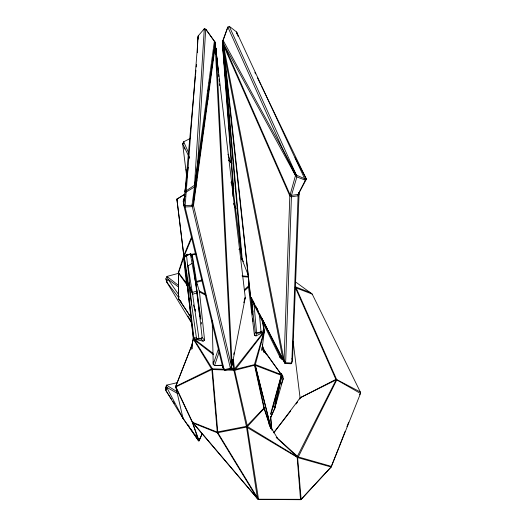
<?xml version="1.0" encoding="UTF-8"?>
<svg xmlns="http://www.w3.org/2000/svg" width="526" height="526" viewBox="0 0 526 526"><rect width="100%" height="100%" fill="white"/><g stroke="black" fill="none" stroke-linecap="round" stroke-linejoin="round"><path stroke-width="0.79" d="M205.495 115.319L205.502 113.675M197.421 52.738L197.48 38.806L198.276 35.794L204.305 28.772L205.988 29.509L214.989 42.06L218.428 72.509M203.667 129.777L203.68 128.14M203.687 126.503L203.694 124.044M198.013 39.378L198.026 36.925M248.607 276.078L242.295 260.041L223.497 50.47L223.149 40.403L227.903 26.918L222.557 41.311L222.735 47.333L233.182 189.531L241.894 259.647L243.453 261.54M216.298 54.474C216.364 49.871 214.983 45.755 214.378 41.271L192.003 205.252L230.362 368.207L230.973 368.851L232.117 365.077L245.28 297.525L243.775 302.713M261.981 347.449L261.941 350.461L264.262 331.354L263.316 323.214M261.659 86.461L306.586 179.517L306.257 179.399L299.123 192.713L292.482 360.737L291.161 363.749L285.013 363.492L250.632 296.993L223.471 45.164L222.557 41.311L223.149 40.403L283.692 151.258L296.368 175.151L296.874 176.927L291.47 195.389L285.644 362.73L285.013 363.492L270.851 335.713M248.397 277.189L248.528 287.045L254.426 335.187L255.945 335.923L263.329 332.386L234.405 369.134L233.912 370.389L246.411 426.362L257.503 498.753L258.943 499.47L300.537 499.7L301.128 499.345L331.025 467.114L338.323 448.875M191.655 236.753L183.804 255.478L178.373 272.448L178.452 273.158L186.776 284.665L187.591 287.018L186.382 283.258L183.581 257.753L183.804 255.478L176.894 199.15L184.896 194.101M202.431 433.312L199.091 440.808L198.65 440.821L198.67 440.17L195.179 434.66M232.038 183.857L232.387 183.64L232.946 196.428M184.909 195.83L183.166 201.182L183.738 204.081L183.489 200.985L184.981 196.422M185.369 188.972L183.64 204.16L183.89 205.725L222.827 367.641L224.115 369.752L230.362 368.207L231.387 365.682L193.206 204.279L214.858 45.269L214.989 42.06L205.699 29.121L204.621 29.62M270.449 427.605L264.236 407.814L255.031 365.728L264.197 332.09L234.649 370.304L247.424 426.553L297.151 456.798L297.913 457.666L331.202 467.016L360.514 393.455L360.33 392.002L312.201 294.08L295.559 281.943M187.328 284.737L187.289 285.23L186.776 284.665C187.157 283.58 187.756 285.151 186.776 284.665M195.429 75.922L185.001 191.569L194.515 185.244L204.305 28.772L204.081 29.877M195.58 74.291L195.942 70.221M196.237 66.96L196.461 64.52M199.472 438.46L199.091 440.808L198.131 440.111L182.87 418.183L165.9 390.535L165.486 387.879L166.492 385.163L177.65 382.593M279.891 373.69L281.495 373.776L281.943 375.788L274.756 408.275L270.495 417.986M188.157 167.222L185.001 191.569L186.276 191.983L194.311 187.092L195.396 185.481L214.858 45.269M189.307 158.293L189.518 156.669M184.863 195.231L183.64 204.16L185.113 205.594L192.003 205.252L193.206 204.279L197.934 159.759L205.699 29.121M185.191 192.792L185.415 191.168M184.113 204.101L183.89 205.725L185.04 206.942L224.115 369.752L224.733 370.337L230.973 368.851L231.44 366.444M215.772 51.061L214.989 42.06L215.226 45.979L193.515 205.41L192.108 206.646L185.04 206.942L198.276 35.794L198.532 38.654M185.593 187.348L185.934 184.909M232.387 183.64L232.282 182.647L232.571 192.306M233.741 354.432L234.05 352.828M190.971 429.091L198.65 440.821L192.338 422.286L175.796 387.373L175.862 386.176L191.595 345.7L193.371 339.125L187.289 285.348L193.496 338.468L212.366 368.673L217.836 432.747L257.53 497.918L258.943 499.47M223.905 59.333L233.537 187.92L233.38 190.373L233.735 189.044M192.273 348.547L192.049 345.128L193.127 338.409L194.324 339.185L193.43 337.823L196.428 337.817C196.606 339.612 200.985 338.619 202.175 337.646L196.06 283.659L191.845 254.4L190.945 253.979L185.29 255.478L187.874 254.176M270.87 414.508L281.588 374.939L263.769 349.987M270.62 413.988L281.463 374.69L255.11 364.485L235.175 369.41L228.297 369.403M299.767 398.945L300.083 397.893L293.094 341.203M255.945 335.923L256.695 332.82L255.761 332.682L256.714 333.399L263.526 332.208L264.262 331.354M254.426 335.187L255.288 332.386L251.329 298.373M218.474 348.745L213.24 364.321L214.562 365.609L221.906 365.294M219.263 351.605L214.562 365.609L214.246 365.471L221.137 365.307M242.848 260.528L241.894 259.647L241.651 258.273L222.735 47.333L223.859 44.381L223.149 40.403M282.265 377.786L282.797 376.235L281.495 373.776L280.351 374.926M190.419 254.262L195.31 281.055L195.488 281.739L196.717 282.311L199.485 291.904L204.575 340.131L203.135 341.157L200.985 338.922L194.219 339.073L193.897 337.87L184.31 257.339L185.323 255.505L183.804 255.478L187.171 284.086L178.373 272.448L178.584 298.65L191.201 317.829M273.803 405.059L274.348 403.514M275.177 401.207L276.005 398.892M281.232 384.25L283.166 378.858L282.797 376.235M299.827 398.879L300.267 397.702L336.114 379.903L336.778 379.89L360.514 393.455L359.389 394.684M338.922 447.35L345.148 431.32M346.93 426.737L348.712 422.161M271.206 428.703L255.11 364.485L254.531 365.241L234.649 370.304L211.893 369.522L175.901 386.873L192.477 422.279L217.093 432.05L246.411 426.362L264.236 407.814L264.065 408.524L247.424 426.553L247.358 427.454L258.536 499.352L257.503 498.753L192.97 422.996L193.266 422.273L192.338 422.286L193.266 422.273L193.476 423.364L258.088 499.227L301.227 499.332L331.025 467.114M282.166 359.317L280.299 357.89L250.521 297.519L223.504 49.707L224.845 56.966M191.582 238.324L184.343 255.689L178.452 273.158L178.584 298.65L191.319 317.809M202.201 433.509L199.308 440.091L198.67 440.17M270.515 417.887L274.796 408.176L283.166 378.858L281.943 375.788M244.195 299.958L245.28 297.525M191.609 323.036L166.663 281.962L165.868 278.852L166.959 276.433L178.853 273.237M300.537 499.7L297.151 456.798L336.114 379.903L295.152 287.143L295.743 286.972L310.794 292.739M179.274 296.552L178.538 297.992L178.662 298.926L181.286 302.016M270.916 428.184L255.228 365.353L281.568 375.386L274.756 408.275L274.638 407.492M299.123 192.713L298.143 194.39L291.798 363.045L285.644 362.73L284.079 360.461L223.471 45.164L289.819 195.869L284.079 360.461L283.06 360.027L223.504 49.707M273.842 432.72L300.267 397.702L336.134 379.285L360.33 392.002M273.658 432.832L290.628 411.023M296.118 403.961L297.611 402.042M232.124 183.6L232.558 183.055M201.767 338.034L200.985 338.922L200.833 338.356M244.248 289.944L248.463 286.039M244.426 290.845L248.528 287.045M306.257 179.399L305.363 180.181L298.143 194.39L291.47 195.389L290.03 194.686L223.859 44.381L295.5 175.559L296.874 176.927L305.363 180.181L236.582 31.994L229.27 26.3L227.949 27.332L283.692 151.258L295.5 175.559L289.819 195.869L291.516 196.796L298.354 195.711L299.097 194.311L298.433 192.805M195.218 191.3L195.58 190.984M195.172 190.899L195.547 190.583M192.279 345.536L191.602 346.088L175.684 386.459L175.796 387.373M187.335 285.598L189.768 284.822L191.661 304.784L196.428 337.817M184.107 257.451L189.347 254.36M189.577 254.209L190.267 253.756L190.392 254.15M199.091 440.808L192.477 422.279L192.97 422.996L217.31 432.767L246.536 427.099L247.424 426.553L246.411 426.362M185.191 194.101L176.894 199.15L183.798 255.702M188.163 254.314L184.205 256.714L191.661 304.784M198.973 338.77L192.615 294.29L187.973 265.906L191.931 263.506M183.489 200.985L183.469 201.682M189.86 138.673L183.686 141.777L182.64 143.736L186.513 175.066M331.498 466.43L298.084 456.884L276.466 437.316M187.105 283.744L189.623 283.054L189.774 284.79L188.854 285.099M256.695 332.82L261.041 331.952L259.482 314.923M188.499 283.35L189.649 282.962L186.599 256.182M195.31 281.055L194.738 277.432M196.875 290.99L192.26 292.541L189.656 286.177M199.781 316.698L195.416 281.022L195.994 282.436M197.237 292.745L192.615 294.29L189.722 287.222M202.089 280.713C194.85 283.481 194.482 281.311 201.945 280.036M223.57 367.437L222.827 367.641L222.689 365.182M183.712 256.464L185.08 256.182M196.165 254.091L192.233 254.834L196.527 281.561M191.694 254.308L195.692 253.558M260.909 331.426L263.96 330.828L262.928 321.853M283.586 359.225L282.094 359.488L259.279 313.253M301.128 499.345L297.519 456.568M295.586 287.735L312.201 294.08M260.672 332.116L261.041 331.952M232.144 183.745L233.623 183.613M231.979 184.587L233.426 184.462M239.218 248.851L240.842 248.837M238.909 249.462L240.513 249.455M195.856 283.659L197.467 284.579M192.141 346.108L191.602 346.088L192.049 345.128L191.602 346.088L191.78 349.349M224.313 369.219L211.616 368.798L175.684 386.459L183.002 418.275L198.65 440.821M242.828 276.643L248.404 277.103L248.292 274.717M241.999 275.894L248.397 276.42M196.454 338.356L196.842 338.442M203.135 341.157L194.475 339.211L213.168 353.465M231.309 181.917L232.873 182.338M231.184 181.457L232.762 181.891M230.855 182.772L232.393 183.318M246.536 427.099L297.913 457.666L336.778 379.89L295.743 286.972M199.288 290.911L205.048 294.014M199.485 291.904L205.968 295.395M191.793 254.36L192.22 254.715M177.768 393.639L166.63 387.228L166.492 385.163L176.848 391.561M232.19 182.778L231.966 182.285M185.856 169.839L187.19 170.74M273.296 406.69L274.625 407.643L281.588 374.939L264.243 351.006M178.57 287.065L168.064 279.286L166.959 276.433L178.524 285.44M192.97 422.996L193.476 423.364M231.223 367.227L233.8 369.193L233.912 370.389L231.124 368.128M213.549 354.741L193.371 339.125L211.893 369.522L217.31 432.767L257.503 498.753M228.843 160.588L231.999 163.152M228.435 160.055L231.604 162.633M232.17 185.77L233.426 186.802M232.078 185.573L233.327 186.612M276.203 437.389L297.151 456.798M252.401 299.307L250.521 297.519L250.632 296.993L251.816 298.623M262.356 321.274C264.519 332.984 263.92 329.329 263.421 333.543L254.452 364.505L255.031 365.728M202.175 337.646L204.575 340.131M233.537 187.92L233.912 188.38M178.643 297.466L166.663 281.962L168.064 279.286L178.676 294.645M182.87 417.466L183.002 418.275L166.63 387.228L165.9 390.535L171.719 399.484M277.596 438.454L268.832 423.838M173.061 401.548L174.408 403.62M188.282 424.962L189.176 426.336M165.486 387.879L166.354 389.253M165.868 278.852L166.696 280.253M187.907 315.968L191.655 322.274M295.073 157.767L306.586 179.517L296.368 175.151L229.27 26.3M252.953 300.629L254.814 304.284M256.681 307.934L258.542 311.589M261.902 318.171L267.491 329.138M268.24 330.598L270.101 334.253M255.656 305.908L257.47 309.584M188.4 155.538L182.64 143.736L183.712 143.125L183.686 141.777L188.702 153.007M254.886 72.43L255.603 73.91M257.385 77.605L260.949 84.988M266.504 354.82L262.323 346.161L264.223 352.644L262.191 344.168M233.636 203.22L236.069 208.408M233.86 204.548L235.911 208.967M199.045 159.424L199.702 160.91M177.578 201.11L176.933 199.604L177.269 198.729M190.432 253.828L191.885 257.359M196.362 284.198L195.784 282.784L200.893 319.164M187.394 264.493L187.973 265.906M224.148 368.884L224.733 370.337M241.651 258.273L242.295 260.041M227.968 154.217L230.868 162.619M270.798 428.644L263.888 407.966L254.531 365.241M194.14 306.974L195.409 310.82M193.43 304.902L195.462 311.116M222.735 47.333L224.839 57.735M279.937 356.326L280.299 357.89L280.003 356.28M234.649 370.304L233.32 359.389M237.002 34.124L236.582 31.994L238.166 36.412M292.035 358.318L292.482 360.737M215.226 45.979L216.37 53.672L232.117 365.077L231.387 365.682L215.226 45.979L216.37 53.672M184.468 147.319L184.725 148.897M195.646 282.83L195.488 281.739M196.652 179.379L196.875 180.983M201.346 322.399L201.57 324.016M245.326 298.032L215.982 50.45L216.081 54.553M209.21 82.451L209.401 84.081M184.172 147.3L184.356 148.891M195.777 185.454L195.961 187.276M232.722 359.449L233.8 369.193M251.54 299.353L252.921 311.944M209.17 86.757L209.341 88.381M270.64 417.217L271.955 430.222M218.592 74.14L218.836 76.592M219.086 79.038L219.329 81.491M219.572 83.943L219.736 85.574M216.462 56.104L216.791 59.359M216.949 60.99L217.199 63.436M217.527 66.69L217.692 68.321M208.644 86.389L208.796 88.02M253.973 303.798L256.589 333.063M250.501 293.758L250.646 295.382M250.869 297.821L252.401 314.883M252.769 318.947L252.986 321.379M217.33 63.508L215.962 48.004L215.969 51.213M217.475 65.145L217.764 68.406M270.601 416.566L271.574 428.67M222.557 41.311L223.787 57.696M208.138 89.926L208.23 91.563M208.362 94.016L208.454 95.653M207.619 94.121L207.704 95.758M207.842 98.217L207.934 99.855M213.161 361.822L213.24 364.321L212.188 320.807M206.988 101.755L207.053 103.635M223.471 45.164L223.497 50.47M232.413 182.64L232.17 183.364L232.413 182.64"/></g></svg>
